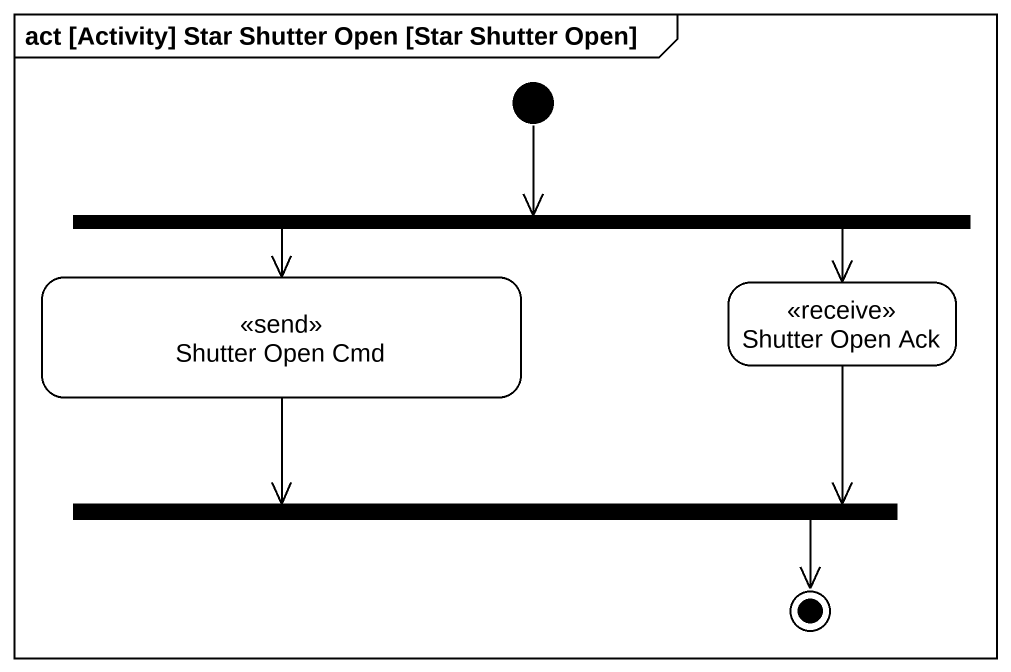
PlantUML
@startuml
mainframe act [Activity] Star Shutter Open [Star Shutter Open]
hide empty description
state "Shutter Open Cmd" as Shutter_Open_Cmd <<send>>
state fork1 <<fork>>
state "Shutter Open Ack" as Shutter_Open_Ack <<receive>>
state fork2 <<join>>
[*] --> fork1
Shutter_Open_Cmd --> fork2
fork1 -left-> Shutter_Open_Cmd
fork1 -right-> Shutter_Open_Ack
Shutter_Open_Ack -left-> fork2
fork2 -right-> [*]
@enduml
